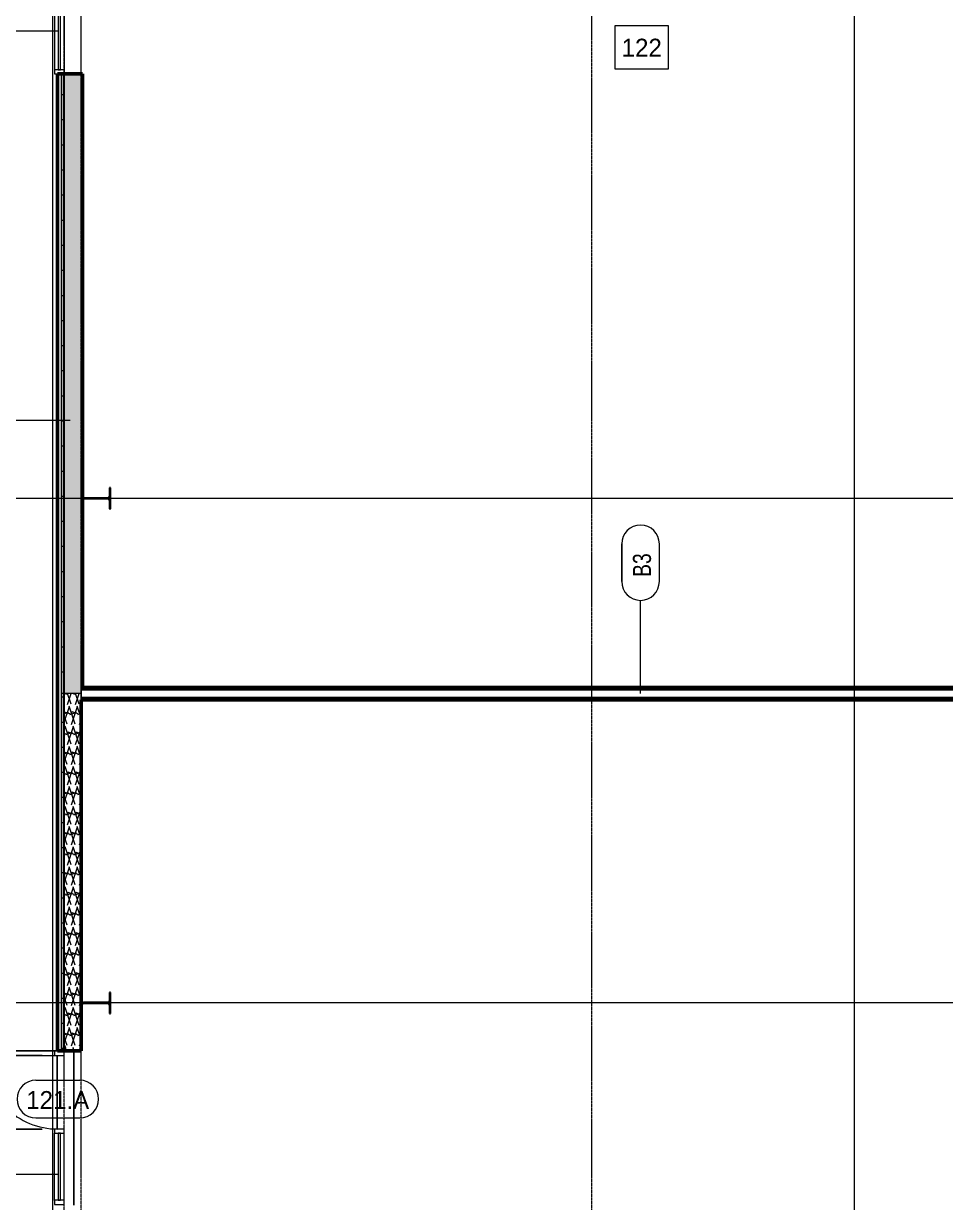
# Model space of a CAD drawing. Header units: inches. Extents: x 21592 to 24810, y -23179 to -20467.
# Drawn here: x 22042 to 22483, y -21722 to -21158 of the extents above; entities that cross this region are included whole.
import ezdxf

# ---------------------------------------------------------------- set-up
doc = ezdxf.new("R2010")
doc.units = ezdxf.units.IN
doc.header["$MEASUREMENT"] = 0
doc.linetypes.add('Grid Line 1_2_', pattern=[0.875, 0.5, -0.125, 0.125, -0.125])
for name, color, linetype, lineweight in [('A-ANNO-DIMS', 211, 'Continuous', 9), ('A-ANNO-DIMS-96', 211, 'Continuous', 9), ('A-AREA-IDEN', 2, 'Continuous', 9), ('A-DOOR', 31, 'Continuous', 13), ('A-DOOR-IDEN', 31, 'Continuous', 9), ('A-FLOR', 192, 'Continuous', 13), ('A-GLAZ-CURT', 52, 'Continuous', 9), ('A-GLAZ-CWMG', 51, 'Continuous', 9), ('A-WALL', 113, 'Continuous', 13), ('A-WALL-IDEN', 211, 'Continuous', 9), ('A-WALL-PATT', 111, 'Continuous', 50), ('C-TOPO', 7, 'Continuous', 9), ('Conc', 7, 'Continuous', 20), ('G-ANNO-SYMB', 111, 'Continuous', 9), ('I-WALL', 2, 'Continuous', 13), ('L-SITE-WALL', 31, 'Continuous', 13), ('S-BEAM', 12, 'Continuous', 9), ('S-COLS', 52, 'Continuous', 9), ('S-GRID', 1, 'Continuous', 9)]:
    doc.layers.add(name, color=color, linetype=linetype, lineweight=lineweight)
doc.styles.add('Arial_1', font='arial.ttf', dxfattribs={"height": 8.851796})
doc.styles.add('Century Gothic', font='GOTHIC.TTF', dxfattribs={"height": 8.622671})
doc.styles.add('Century Gothic_1', font='GOTHIC.TTF', dxfattribs={"width": 0.8, "height": 8.622671})
doc.dimstyles.new('Linear_-_3_32__Arial', dxfattribs={"dimscale": 12, "dimtxt": 9, "dimasz": 1, "dimexe": 0.75, "dimexo": 0.5, "dimgap": 0.5, "dimtad": 1, "dimdec": 4, "dimrnd": 0.0625, "dimzin": 1, "dimdsep": 46, "dimlunit": 4, "dimtxsty": 'Arial_1', "dimblk1": 'OBLIQUE', "dimblk2": 'OBLIQUE', "dimsah": 1, "dimcen": 0.09, "dimdle": 0.75, "dimazin": 0, "dimtfac": 1, "dimtdec": 4, "dimtix": 1, "dimtmove": 0, "dimatfit": 3, "dimfxl": 1, "dimtvp": 1, "dimtfill": 1, "dimfrac": 2, "dimtolj": 1, "dimtzin": 0, "dimarcsym": 2})
pattern_1 = [(45, (0, 0), (-9.503515, 9.503515), []), (45, (0, 14.4), (-9.503515, 9.503515), [])]
pattern_2 = [(0, (0, 0), (30.72, 7.68), [1.267, -21.773, 1.267, -21.773, -122.88]), (0, (0, 0), (30.72, 7.68), [-46.08, 1.267, -44.813, 1.267, -21.773, -53.76]), (0, (0, 0), (30.72, 7.68), [-115.2, 1.267, -14.093, 1.267, -37.133]), (120, (11.52, 3.84), (-22.0110751, 22.7643004), [1.267, -21.773, 1.267, -21.773, -122.88]), (120, (11.52, 3.84), (-22.0110751, 22.7643004), [-46.08, 1.267, -44.813, 1.267, -21.773, -53.76]), (120, (11.52, 3.84), (-22.0110751, 22.7643004), [-115.2, 1.267, -14.093, 1.267, -37.133]), (240, (15.36, 19.2), (-8.7089249, -30.4443004), [1.267, -21.773, 1.267, -21.773, -122.88]), (240, (15.36, 19.2), (-8.7089249, -30.4443004), [-46.08, 1.267, -44.813, 1.267, -21.773, -53.76]), (240, (15.36, 19.2), (-8.7089249, -30.4443004), [-115.2, 1.267, -14.093, 1.267, -37.133])]
pattern_3 = [(161.57, (0.48, 0.48), (-3.839953776, -1.544e-05), [0, -27.322, 3.034, 0]), (18.43, (-0.48, 0.48), (-3.839953776, 1.544e-05), [0, -27.322, 3.034, 0]), (108.43, (0.48, 0.48), (1.919622, -9.60052459), [9.106, -21.25]), (71.57, (-0.48, 0.48), (1.919622, 9.60052459), [9.106, -21.25])]
pattern_4 = [(0, (0, 0), (0, 12), []), (90, (0, 0), (-12, 7e-16), [])]

# ---------------------------------------------------------------- blocks, each defined once
blk = doc.blocks.new('Struct_Xcel_Sports Complex_rvt-1-Enlarged First Floor Plan _West_')
at = {"layer": 'A-FLOR', "color": 10}
blk.add_line((22066.14, -21722.93), (22066.14, -21649.18), dxfattribs=at)
at = {"layer": 'L-SITE-WALL', "color": 10}
for p, q in [((22058.14, -21649.43), (22058.14, -21182.12)), ((22058.14, -21686.62), (22058.14, -21651.43)), ((22066.14, -21649.18), (22066.14, -21722.93))]:
    blk.add_line(p, q, dxfattribs=at)
blk = doc.blocks.new('Rectangular Mullion - Exterior 2_ x 4_5_-1146635-Enlarged First Floor Plan _West_')
at = {"layer": 'A-GLAZ-CWMG', "lineweight": 20}
for p, q in [((0, 3), (-2, 3)), ((-2, 3), (-2, -1.5)), ((0, -1.5), (0, 3)), ((-2, -1.5), (0, -1.5))]:
    blk.add_line(p, q, dxfattribs=at)
blk = doc.blocks.new('Girt_C - 8_D-1405510-Enlarged First Floor Plan _West_')
at = {"layer": 'S-BEAM'}
for p, q in [((22061.64, -21143.68), (22061.64, -21182.12)), ((22069.64, -21182.12), (22069.64, -21148.8))]:
    blk.add_line(p, q, dxfattribs=at)
blk = doc.blocks.new('System Panel - INSULATED LOW-E GLAZING _SEE ELEVATIONS FOR U-FACTOR_ SHGC_ _ LT_-827433-Enlarged First Floor Plan _West_')
at = {"layer": 'A-GLAZ-CURT', "lineweight": 13}
for p, q in [((17.09375, -0.25), (-17.09375, -0.25)), ((-17.09375, -0.25), (-17.09375, -1.25)), ((-17.09375, -1.25), (17.09375, -1.25)), ((17.09375, -1.25), (17.09375, -0.25))]:
    blk.add_line(p, q, dxfattribs=at)
at = {"layer": 'A-GLAZ-CURT'}
for p, q in [((-17.09375, -1.25), (-17.09375, -0.25)), ((17.09375, -0.25), (-17.09375, -0.25)), ((-17.09375, -1.25), (17.09375, -1.25)), ((17.09375, -0.25), (17.09375, -1.25))]:
    blk.add_line(p, q, dxfattribs=at)
blk = doc.blocks.new('Rectangular Mullion - Exterior 2_ x 4_5_-V21-Enlarged First Floor Plan _West_')
at = {"layer": 'A-GLAZ-CWMG'}
for p, q in [((22057.02, -22300.37), (22057.02, -22334.55)), ((22061.52, -22300.37), (22061.52, -22334.55))]:
    blk.add_line(p, q, dxfattribs=at)
blk = doc.blocks.new('Door_Single_Storefront - one-1371400-Enlarged First Floor Plan _West_')
at = {"layer": 'A-DOOR'}
blk.add_line((-17.59375, -35.1875), (-17.59375, 0), dxfattribs=at)
blk.add_arc((-17.59375, 0), 35.1875, 270, 0, dxfattribs=at)
blk = doc.blocks.new('System Panel - INSULATED LOW-E GLAZING _SEE ELEVATIONS FOR U-FACTOR_ SHGC_ _ LT_-1354328-Enlarged First Floor Plan _West_')
at = {"layer": 'A-GLAZ-CURT', "lineweight": 13}
for p, q in [((16.03125, 1.25), (-16.03125, 1.25)), ((-16.03125, 1.25), (-16.03125, 0.25)), ((-16.03125, 0.25), (16.03125, 0.25)), ((16.03125, 0.25), (16.03125, 1.25))]:
    blk.add_line(p, q, dxfattribs=at)
at = {"layer": 'A-GLAZ-CURT'}
for p, q in [((-16.03125, 0.25), (-16.03125, 1.25)), ((16.03125, 1.25), (-16.03125, 1.25)), ((-16.03125, 0.25), (16.03125, 0.25)), ((16.03125, 1.25), (16.03125, 0.25))]:
    blk.add_line(p, q, dxfattribs=at)
blk = doc.blocks.new('Rectangular Mullion - Exterior 2_ x 4_5_-1354325-Enlarged First Floor Plan _West_')
at = {"layer": 'A-GLAZ-CWMG'}
for p, q in [((22057.02, -21720.68), (22057.02, -21688.62)), ((22061.52, -21720.68), (22061.52, -21688.62))]:
    blk.add_line(p, q, dxfattribs=at)
blk = doc.blocks.new('Rectangular Mullion - Exterior 2_ x 4_5_-1212758-Enlarged First Floor Plan _West_')
at = {"layer": 'A-GLAZ-CWMG', "lineweight": 20}
for p, q in [((-2, 1.5), (0, 1.5)), ((-2, -3), (-2, 1.5)), ((0, 1.5), (0, -3)), ((0, -3), (-2, -3))]:
    blk.add_line(p, q, dxfattribs=at)
blk = doc.blocks.new('Rectangular Mullion - Exterior 2_ x 4_5_-1305178-Enlarged First Floor Plan _West_')
at = {"layer": 'A-GLAZ-CWMG', "lineweight": 20}
for p, q in [((0, 1.5), (-2, 1.5)), ((-2, 1.5), (-2, -3)), ((0, -3), (0, 1.5)), ((-2, -3), (0, -3))]:
    blk.add_line(p, q, dxfattribs=at)
blk = doc.blocks.new('Rectangular Mullion - Exterior 2_ x 4_5_-827470-Enlarged First Floor Plan _West_')
at = {"layer": 'A-GLAZ-CWMG', "lineweight": 20}
for p, q in [((-1, 1.5), (1, 1.5)), ((-1, -3), (-1, 1.5)), ((1, 1.5), (1, -3)), ((1, -3), (-1, -3))]:
    blk.add_line(p, q, dxfattribs=at)
blk = doc.blocks.new('Door Tag - Door Tag-4658-Enlarged First Floor Plan _West_')
at = {"layer": 'A-DOOR-IDEN', "color": 153}
for p, q in [((-0.109375, 0.09375), (0.109375, 0.09375)), ((-0.109375, -0.09375), (0.109375, -0.09375))]:
    blk.add_line(p, q, dxfattribs=at)
for centre, start, end in [((-0.109375, 0), 90, 270), ((0.109375, 0), 270, 90)]:
    blk.add_arc(centre, 0.09375, start, end, dxfattribs=at)
blk = doc.blocks.new('DIMBLOCK16-Enlarged First Floor Plan _West_')
at = {"layer": 'A-ANNO-DIMS-96'}
for p, q in [((22010.66, -21695.62), (22010.66, -21642.43)), ((22051.02, -21651.43), (22001.66, -21651.43)), ((22010.66, -21651.43), (22051.02, -21651.43)), ((22051.02, -21686.62), (22001.66, -21686.62)), ((22010.66, -21686.62), (22051.02, -21686.62))]:
    blk.add_line(p, q, dxfattribs=at)
at = {"layer": 'A-ANNO-DIMS-96', "lineweight": 50}
for p, q in [((22010.66, -21651.43), (22004.66, -21645.43)), ((22010.66, -21651.43), (22016.66, -21657.43)), ((22010.66, -21686.62), (22004.66, -21680.62)), ((22010.66, -21686.62), (22016.66, -21692.62))]:
    blk.add_line(p, q, dxfattribs=at)
at = {"layer": 'A-ANNO-DIMS-96', "color": 0, "insert": (21993.18, -21701.77), "char_height": 8.8518, "width": 78.5908, "attachment_point": 1, "rotation": 90, "line_spacing_factor": 0.938532, "style": 'Arial_1', "bg_fill": 3, "box_fill_scale": 1.25, "bg_fill_color": 0, "bg_fill_transparency": 0}
blk.add_mtext('2\' - 11 3/16"', dxfattribs=at)
blk = doc.blocks.new('_Oblique')
at = {"color": 0, "linetype": 'ByBlock', "lineweight": -2}
blk.add_line((-0.5, -0.5), (0.5, 0.5), dxfattribs=at)
blk = doc.blocks.new('Wall Tag - 1_4_-1369832-Enlarged First Floor Plan _West_')
at = {"layer": 'A-WALL-IDEN', "color": 153}
for p, q in [((-0.0822, 0.0968), (0.1053, 0.0968)), ((0.1053, 0.0968), (-0.0822, 0.0968)), ((-0.0822, -0.0907), (0.1053, -0.0907)), ((-0.0822, -0.0907), (0.1053, -0.0907))]:
    blk.add_line(p, q, dxfattribs=at)
for centre, start, end in [((-0.0822, 0.0031), 90, 270), ((-0.0822, 0.0031), 90, 270), ((0.1053, 0.0031), 270, 90), ((0.1053, 0.0031), 270, 90)]:
    blk.add_arc(centre, 0.0937, start, end, dxfattribs=at)

msp = doc.modelspace()

# ---------------------------------------------------------------- hatches: boundary and pattern name
at = {"layer": 'A-WALL-PATT', "lineweight": 9}
h = msp.add_hatch(dxfattribs=at)
h.set_pattern_fill('FP_9', color=256, style=0, pattern_type=2)
h.set_pattern_definition(pattern_4)
h.paths.add_polyline_path([(22060.14023, -21478.42781), (22061.14023, -21478.42781), (22061.14023, -21182.11531), (22060.14023, -21182.11531), (22060.14023, -21474.9697)], flags=0)
h = msp.add_hatch(dxfattribs=at)
h.set_pattern_fill('FP_7', color=256, style=0, pattern_type=2)
h.set_pattern_definition(pattern_3)
h.paths.add_polyline_path([(22069.64023, -21478.42781), (22069.64023, -21182.11531), (22061.64023, -21182.11531), (22061.64023, -21478.42781)], flags=0)
h = msp.add_hatch(dxfattribs=at)
h.set_pattern_fill('FP_9', color=256, style=0, pattern_type=2)
h.set_pattern_definition(pattern_4)
h.paths.add_polyline_path([(22061.14023, -21649.17781), (22061.14023, -21478.42781), (22060.14023, -21478.42781), (22060.14023, -21649.17781)], flags=0)
h = msp.add_hatch(dxfattribs=at)
h.set_pattern_fill('FP_7', color=256, style=0, pattern_type=2)
h.set_pattern_definition(pattern_3)
h.paths.add_polyline_path([(22069.64023, -21649.17781), (22069.64023, -21478.42781), (22061.64023, -21478.42781), (22061.64023, -21649.17781)], flags=0)
h = msp.add_hatch(dxfattribs=at)
h.set_pattern_fill('FP_10', color=256, style=0, pattern_type=2)
h.set_pattern_definition(pattern_2)
h.paths.add_polyline_path([(22780.63923, -21476.05281), (22780.63923, -21475.42781), (22601.52499, -21475.42781), (22601.52499, -21476.05281), (22780.01423, -21476.05281)], flags=0)
h.paths.add_polyline_path([(22598.02499, -21476.05281), (22598.02499, -21475.42781), (22069.64023, -21475.42781), (22069.64023, -21476.05281), (22533.39309, -21476.05281)], flags=0)
h = msp.add_hatch(dxfattribs=at)
h.set_pattern_fill('FP_10', color=256, style=0, pattern_type=2)
h.set_pattern_definition(pattern_2)
h.paths.add_polyline_path([(22780.63923, -21481.42781), (22780.63923, -21476.05281), (22780.01423, -21476.05281), (22780.01423, -21480.80281), (22069.64023, -21480.80281), (22069.64023, -21481.42781), (22681.62909, -21481.42781)], flags=0)
h = msp.add_hatch(dxfattribs=at)
h.set_pattern_fill('FP_10', color=256, style=0, pattern_type=2)
h.set_pattern_definition(pattern_2)
h.paths.add_polyline_path([(22779.38923, -21476.67781), (22780.01423, -21476.67781), (22780.01423, -21476.05281), (22601.52499, -21476.05281), (22601.52499, -21476.67781), (22681.62909, -21476.67781)], flags=0)
h.paths.add_polyline_path([(22598.02499, -21476.67781), (22598.02499, -21476.05281), (22069.64023, -21476.05281), (22069.64023, -21476.67781), (22533.39309, -21476.67781)], flags=0)
h = msp.add_hatch(dxfattribs=at)
h.set_pattern_fill('FP_10', color=256, style=0, pattern_type=2)
h.set_pattern_definition(pattern_2)
h.paths.add_polyline_path([(22780.01423, -21480.80281), (22780.01423, -21476.67781), (22779.38923, -21476.67781), (22779.38923, -21480.17781), (22069.64023, -21480.17781), (22069.64023, -21480.80281), (22681.62909, -21480.80281)], flags=0)
at = {"layer": 'S-COLS'}
h = msp.add_hatch(dxfattribs=at)
h.set_pattern_fill('FP_6', color=256, style=0, pattern_type=2)
h.set_pattern_definition(pattern_1)
h.paths.add_polyline_path([(22083.64023, -21390.05281), (22083.64023, -21380.05281), (22083.20663, -21380.05281), (22083.20663, -21384.21687), (22083.00412, -21384.70577), (22082.51523, -21384.90828), (22070.76523, -21384.90828), (22070.27633, -21384.70577), (22070.07382, -21384.21687), (22070.07382, -21380.05281), (22069.64023, -21380.05281), (22069.64023, -21390.05281), (22070.07382, -21390.05281), (22070.07382, -21385.88875), (22070.27633, -21385.39985), (22070.76523, -21385.19734), (22082.51523, -21385.19734), (22083.00412, -21385.39985), (22083.20663, -21385.88875), (22083.20663, -21390.05281)], flags=0)
h = msp.add_hatch(dxfattribs=at)
h.set_pattern_fill('FP_6', color=256, style=0, pattern_type=2)
h.set_pattern_definition(pattern_1)
h.paths.add_polyline_path([(22083.20663, -21631.30281), (22083.64023, -21631.30281), (22083.64023, -21621.30281), (22083.20663, -21621.30281), (22083.20663, -21625.46687), (22083.00412, -21625.95577), (22082.51523, -21626.15828), (22070.76523, -21626.15828), (22070.27633, -21625.95577), (22070.07382, -21625.46687), (22070.07382, -21621.30281), (22069.64023, -21621.30281), (22069.64023, -21631.30281), (22070.07382, -21631.30281), (22070.07382, -21627.13875), (22070.27633, -21626.64985), (22070.76523, -21626.44734), (22082.51523, -21626.44734), (22083.00412, -21626.64985), (22083.20663, -21627.13875)], flags=0)
h = msp.add_hatch(dxfattribs=at)
h.set_pattern_fill('FP_6', color=256, style=0, pattern_type=2)
h.set_pattern_definition(pattern_1)
h.paths.add_polyline_path([(22069.64023, -21649.17781), (22069.64023, -21646.83781), (22069.36445, -21646.95204), (22069.25023, -21647.22781), (22068.98937, -21648.87481), (22062.29108, -21648.87481), (22062.03023, -21647.22781), (22061.916, -21646.95204), (22061.64023, -21646.83781), (22061.64023, -21649.17781)], flags=0)

# ---------------------------------------------------------------- linework, layer by layer
at = {"layer": 'A-AREA-IDEN', "flags": 128}
msp.add_lwpolyline([(22324.82951, -21159.19867), (22324.82951, -21179.7701), (22350.53951, -21179.7701), (22350.53951, -21159.19867)], close=True, dxfattribs=at)
at = {"layer": 'A-WALL', "lineweight": 50}
for p, q in [((22070.39023, -21182.11531), (22058.32773, -21182.11531)), ((22058.32773, -21182.11531), (22058.32773, -21649.17781)), ((22070.39023, -21475.42781), (22070.39023, -21182.11531)), ((22069.64023, -21649.17781), (22069.64023, -21481.42781)), ((22058.32773, -21649.17781), (22069.64023, -21649.17781))]:
    msp.add_line(p, q, dxfattribs=at)
at = {"layer": 'A-WALL'}
for p, q in [((22058.64023, -21182.11531), (22058.64023, -21649.17781)), ((22060.14023, -21182.11531), (22060.14023, -21649.17781)), ((22061.14023, -21182.11531), (22061.14023, -21649.17781)), ((22061.64023, -21182.11531), (22061.64023, -21649.17781)), ((22069.64023, -21182.11531), (22069.64023, -21481.42781)), ((22061.14023, -21478.42781), (22060.14023, -21478.42781)), ((22069.64023, -21478.42781), (22061.64023, -21478.42781)), ((22069.64023, -21475.42781), (22070.39023, -21475.42781)), ((22069.64023, -21476.05281), (22598.02499, -21476.05281)), ((22069.64023, -21476.67781), (22598.02499, -21476.67781)), ((22069.64023, -21480.17781), (22779.38923, -21480.17781)), ((22069.64023, -21480.80281), (22780.01423, -21480.80281))]:
    msp.add_line(p, q, dxfattribs=at)
at = {"layer": 'A-WALL-IDEN', "color": 153}
for p, q in [((22058.51523, -21161.65541), (22016.1199, -21161.65541)), ((22064.35898, -21347.87184), (22021.96365, -21347.87184)), ((22337.11642, -21478.42781), (22337.11642, -21433.82313)), ((22058.51523, -21708.38773), (22016.1199, -21708.38773))]:
    msp.add_line(p, q, dxfattribs=at)
at = {"layer": 'C-TOPO'}
for p, q in [((21983.23535, -21649.17773), (22058.14014, -21649.17773)), ((22058.14014, -21649.17773), (21983.23535, -21649.17773)), ((22058.14014, -21649.17773), (22058.14014, -21649.42781)), ((22058.14014, -21649.42781), (22058.14014, -21649.17773)), ((22058.14014, -21651.42781), (22058.14014, -21686.61531)), ((22058.14014, -21686.61531), (22058.14014, -21651.42781))]:
    msp.add_line(p, q, dxfattribs=at)
at = {"layer": 'Conc'}
msp.add_line((21983.23523, -21649.17781), (22058.14023, -21649.17781), dxfattribs=at)
at = {"layer": 'G-ANNO-SYMB'}
msp.add_line((22439.17362, -20818.08211), (22439.17362, -23039.38678), dxfattribs=at)
at = {"layer": 'I-WALL', "lineweight": 50}
for p, q in [((22597.39999, -21475.42781), (22070.39023, -21475.42781)), ((22069.64023, -21481.42781), (22792.13923, -21481.42781))]:
    msp.add_line(p, q, dxfattribs=at)
at = {"layer": 'L-SITE-WALL'}
for p, q in [((22056.14023, -22800.80281), (22056.14023, -20889.55281)), ((22058.14023, -21182.11531), (22058.14023, -21649.42781)), ((22058.14023, -21651.42781), (22058.14023, -21686.61531))]:
    msp.add_line(p, q, dxfattribs=at)
at = {"layer": 'S-COLS', "lineweight": 30}
for p, q in [((22070.07382, -21380.05281), (22069.64023, -21380.05281)), ((22069.64023, -21380.05281), (22069.64023, -21390.05281)), ((22070.07382, -21384.21687), (22070.07382, -21380.05281)), ((22083.64023, -21380.05281), (22083.20663, -21380.05281)), ((22083.20663, -21380.05281), (22083.20663, -21384.21687)), ((22083.64023, -21390.05281), (22083.64023, -21380.05281)), ((22070.07382, -21390.05281), (22070.07382, -21385.88875)), ((22082.51523, -21384.90828), (22070.76523, -21384.90828)), ((22070.76523, -21385.19734), (22082.51523, -21385.19734)), ((22083.20663, -21385.88875), (22083.20663, -21390.05281)), ((22069.64023, -21390.05281), (22070.07382, -21390.05281)), ((22083.20663, -21390.05281), (22083.64023, -21390.05281)), ((22070.07382, -21621.30281), (22069.64023, -21621.30281)), ((22069.64023, -21621.30281), (22069.64023, -21631.30281)), ((22070.07382, -21625.46687), (22070.07382, -21621.30281)), ((22082.51523, -21626.15828), (22070.76523, -21626.15828)), ((22083.64023, -21621.30281), (22083.20663, -21621.30281)), ((22083.20663, -21621.30281), (22083.20663, -21625.46687)), ((22083.64023, -21631.30281), (22083.64023, -21621.30281)), ((22069.64023, -21631.30281), (22070.07382, -21631.30281)), ((22070.07382, -21631.30281), (22070.07382, -21627.13875)), ((22070.76523, -21626.44734), (22082.51523, -21626.44734)), ((22083.20663, -21627.13875), (22083.20663, -21631.30281)), ((22083.20663, -21631.30281), (22083.64023, -21631.30281)), ((22061.64023, -21646.83781), (22061.64023, -21649.17781)), ((22062.29108, -21648.87481), (22062.03023, -21647.22781)), ((22069.25023, -21647.22781), (22068.98937, -21648.87481)), ((22069.64023, -21649.17781), (22069.64023, -21646.83781)), ((22061.64023, -21649.17781), (22069.64023, -21649.17781)), ((22068.98937, -21648.87481), (22062.29108, -21648.87481))]:
    msp.add_line(p, q, dxfattribs=at)
for centre, radius, start, end in [((22070.76523, -21384.21687), 0.69141, 180, 270), ((22070.76523, -21385.88875), 0.69141, 90, 180), ((22082.51523, -21384.21687), 0.69141, 270, 0), ((22082.51523, -21385.88875), 0.69141, 0, 90), ((22070.76523, -21625.46687), 0.69141, 180, 270), ((22082.51523, -21625.46687), 0.69141, 270, 0), ((22070.76523, -21627.13875), 0.69141, 90, 180), ((22082.51523, -21627.13875), 0.69141, 0, 90), ((22061.64023, -21647.22781), 0.39, 0, 90), ((22069.64023, -21647.22781), 0.39, 90, 180)]:
    msp.add_arc(centre, radius, start, end, dxfattribs=at)
at = {"layer": 'S-GRID', "linetype": 'Grid Line 1_2_'}
for p, q in [((22069.64023, -22972.85091), (22069.64023, -20633.37408)), ((22313.89023, -22972.85091), (22313.89023, -20633.37408)), ((22061.64023, -22893.46976), (22061.64023, -20681.37408)), ((24479.10753, -21385.05281), (21657.56096, -21385.05281)), ((24742.78907, -21385.05281), (21928.01523, -21385.05281)), ((24479.10753, -21626.30281), (21657.56096, -21626.30281)), ((24742.78907, -21626.30281), (21928.01523, -21626.30281))]:
    msp.add_line(p, q, dxfattribs=at)

# ---------------------------------------------------------------- block references
at = {"layer": 'A-DOOR', "rotation": 270}
msp.add_blockref('Door_Single_Storefront - one-1371400-Enlarged First Floor Plan _West_', (22058.51523, -21669.02156), dxfattribs=at)
at = {"layer": 'A-DOOR-IDEN', "color": 153, "xscale": 95.99999999999994, "yscale": 95.99999999999994, "zscale": 95.99999999999994}
msp.add_blockref('Door Tag - Door Tag-4658-Enlarged First Floor Plan _West_', (22058.51523, -21672.2705), dxfattribs=at)
at = {"layer": 'A-GLAZ-CURT'}
for name, p, rotation in [('System Panel - INSULATED LOW-E GLAZING _SEE ELEVATIONS FOR U-FACTOR_ SHGC_ _ LT_-827433-Enlarged First Floor Plan _West_', (22058.51523, -21163.02156), 89.99999999996285), ('System Panel - INSULATED LOW-E GLAZING _SEE ELEVATIONS FOR U-FACTOR_ SHGC_ _ LT_-1354328-Enlarged First Floor Plan _West_', (22058.51523, -21704.64656), 270)]:
    msp.add_blockref(name, p, dxfattribs=dict(at, rotation=rotation))
at = {"layer": 'A-GLAZ-CWMG'}
for name, p in [('Rectangular Mullion - Exterior 2_ x 4_5_-V21-Enlarged First Floor Plan _West_', (0, 1154.4375)), ('Rectangular Mullion - Exterior 2_ x 4_5_-1354325-Enlarged First Floor Plan _West_', (0, 0))]:
    msp.add_blockref(name, p, dxfattribs=at)
for name, p, rotation in [('Rectangular Mullion - Exterior 2_ x 4_5_-1146635-Enlarged First Floor Plan _West_', (22058.51523, -21182.11531), 269.9999999999629), ('Rectangular Mullion - Exterior 2_ x 4_5_-1305178-Enlarged First Floor Plan _West_', (22058.51523, -21649.42781), 90)]:
    msp.add_blockref(name, p, dxfattribs=dict(at, rotation=rotation))
at = {"layer": 'A-GLAZ-CWMG', "extrusion": (0, 0, -1), "rotation": 270}
for name, p in [('Rectangular Mullion - Exterior 2_ x 4_5_-827470-Enlarged First Floor Plan _West_', (-22058.51523, -21687.61531)), ('Rectangular Mullion - Exterior 2_ x 4_5_-1212758-Enlarged First Floor Plan _West_', (-22058.51523, -21722.67781))]:
    msp.add_blockref(name, p, dxfattribs=at)
at = {"layer": 'A-WALL-IDEN', "color": 153, "xscale": 95.99999999999994, "yscale": 95.99999999999994, "zscale": 95.99999999999994, "rotation": 89.99999999999991}
msp.add_blockref('Wall Tag - 1_4_-1369832-Enlarged First Floor Plan _West_', (22337.41012, -21416.92781), dxfattribs=at)
at = {"layer": 'S-BEAM'}
msp.add_blockref('Girt_C - 8_D-1405510-Enlarged First Floor Plan _West_', (0, 0), dxfattribs=at)

# ---------------------------------------------------------------- texts
at = {"layer": 'A-AREA-IDEN', "insert": (22337.68451, -21165.29028), "char_height": 8.622671, "width": 23.652, "attachment_point": 2, "line_spacing_factor": 0.984117, "style": 'Century Gothic'}
msp.add_mtext('122', dxfattribs=at)
at = {"layer": 'A-DOOR-IDEN', "insert": (22058.4739, -21668.43919), "char_height": 8.622671, "width": 38.124, "attachment_point": 2, "line_spacing_factor": 0.984117, "style": 'Century Gothic'}
msp.add_mtext('121.A', dxfattribs=at)

# ---------------------------------------------------------------- next in the draw order: texts
at = {"layer": 'A-WALL-IDEN', "insert": (22333.47579, -21416.95667), "char_height": 8.622671, "width": 12.744, "attachment_point": 2, "rotation": 90, "line_spacing_factor": 0.984117, "style": 'Century Gothic_1', "bg_fill": 3, "box_fill_scale": 1.25, "bg_fill_color": 0, "bg_fill_transparency": 0}
msp.add_mtext('B3', dxfattribs=at)

# ---------------------------------------------------------------- next in the draw order: dimensions: what is measured, and where the dimension line sits
at = {"layer": 'A-ANNO-DIMS'}
dim = msp.add_linear_dim(base=(22010.65823, -21651.42781), p1=(22057.01523, -21686.61531), p2=(22057.01523, -21651.42781), angle=90, dimstyle='Linear_-_3_32__Arial', override={"dimpost": '<>', "dimfxl": 35.1875}, dxfattribs=at)
dim.commit()
dim.dimension.update_dxf_attribs({"geometry": 'DIMBLOCK16-Enlarged First Floor Plan _West_', "text_midpoint": (22000.07837, -21669.02156)})

# ---------------------------------------------------------------- next in the draw order: block references
at = {"lineweight": 5}
msp.add_blockref('Struct_Xcel_Sports Complex_rvt-1-Enlarged First Floor Plan _West_', (0, 0), dxfattribs=at)

doc.saveas('drawing.dxf')
